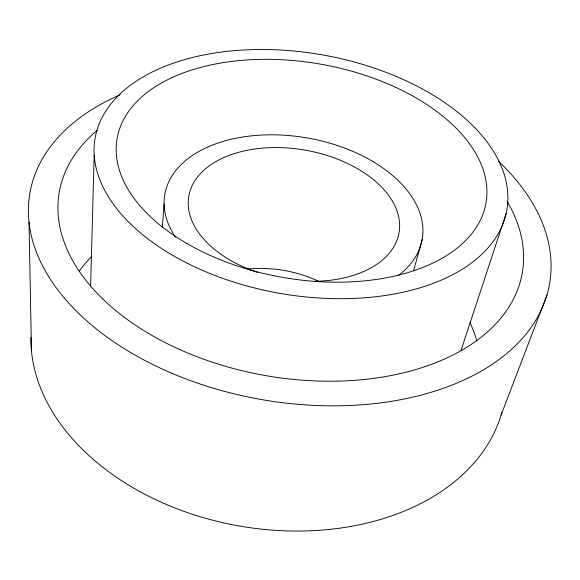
<?xml version="1.0" encoding="UTF-8"?>
<svg xmlns="http://www.w3.org/2000/svg" width="580" height="580" viewBox="0 0 580 580"><rect width="100%" height="100%" fill="white"/><g stroke="black" fill="none" stroke-linecap="round" stroke-linejoin="round"><path stroke-width="0.87" d="M90.625 285.519L94.192 155.092M162.262 227.331L164.104 204.008M413.613 270.722L422.197 239.33M461.013 350.458L506.188 213.338A208.988 121.118 9.9 0 0 221.35 52.055A208.988 121.118 9.9 0 0 175.37 256.896A208.988 121.118 9.9 0 0 506.188 213.338M501.048 415.208L546.925 295.104M29 222.118L31.487 351.154M501.801 412.634A239.468 168.867 9.9 0 1 244.383 526.843A239.468 168.867 9.9 0 1 30.907 337.444M498.822 161.581A263.769 163.582 9.9 0 1 450.914 385.512A263.769 163.582 9.9 0 1 87.428 321.48A263.769 163.582 9.9 0 1 120.06 94.859M507.174 201.492A234.994 145.261 9.9 0 1 266.227 375.702A234.994 145.261 9.9 0 1 97.186 130.428M79.105 271.31A213.469 150.126 9.9 0 1 91.691 256.498M470.075 322.763A213.469 150.126 9.9 0 1 476.876 341.04M175.508 237.256A130.638 80.04 9.9 0 1 306.378 137.793A130.638 80.04 9.9 0 1 398.685 275.224M257.527 272.411A106.706 65.293 9.9 0 1 212.505 163.632A106.706 65.293 9.9 0 1 384.656 190.436A106.706 65.293 9.9 0 1 314.788 281.322M248.001 269.004A97.099 67.715 9.9 0 1 318.71 281.365M186.89 243.52A187.238 108.293 9.9 0 0 485.039 207.466A187.238 108.293 9.9 0 0 232.718 61.284A187.238 108.293 9.9 0 0 186.89 243.52"/></g></svg>
